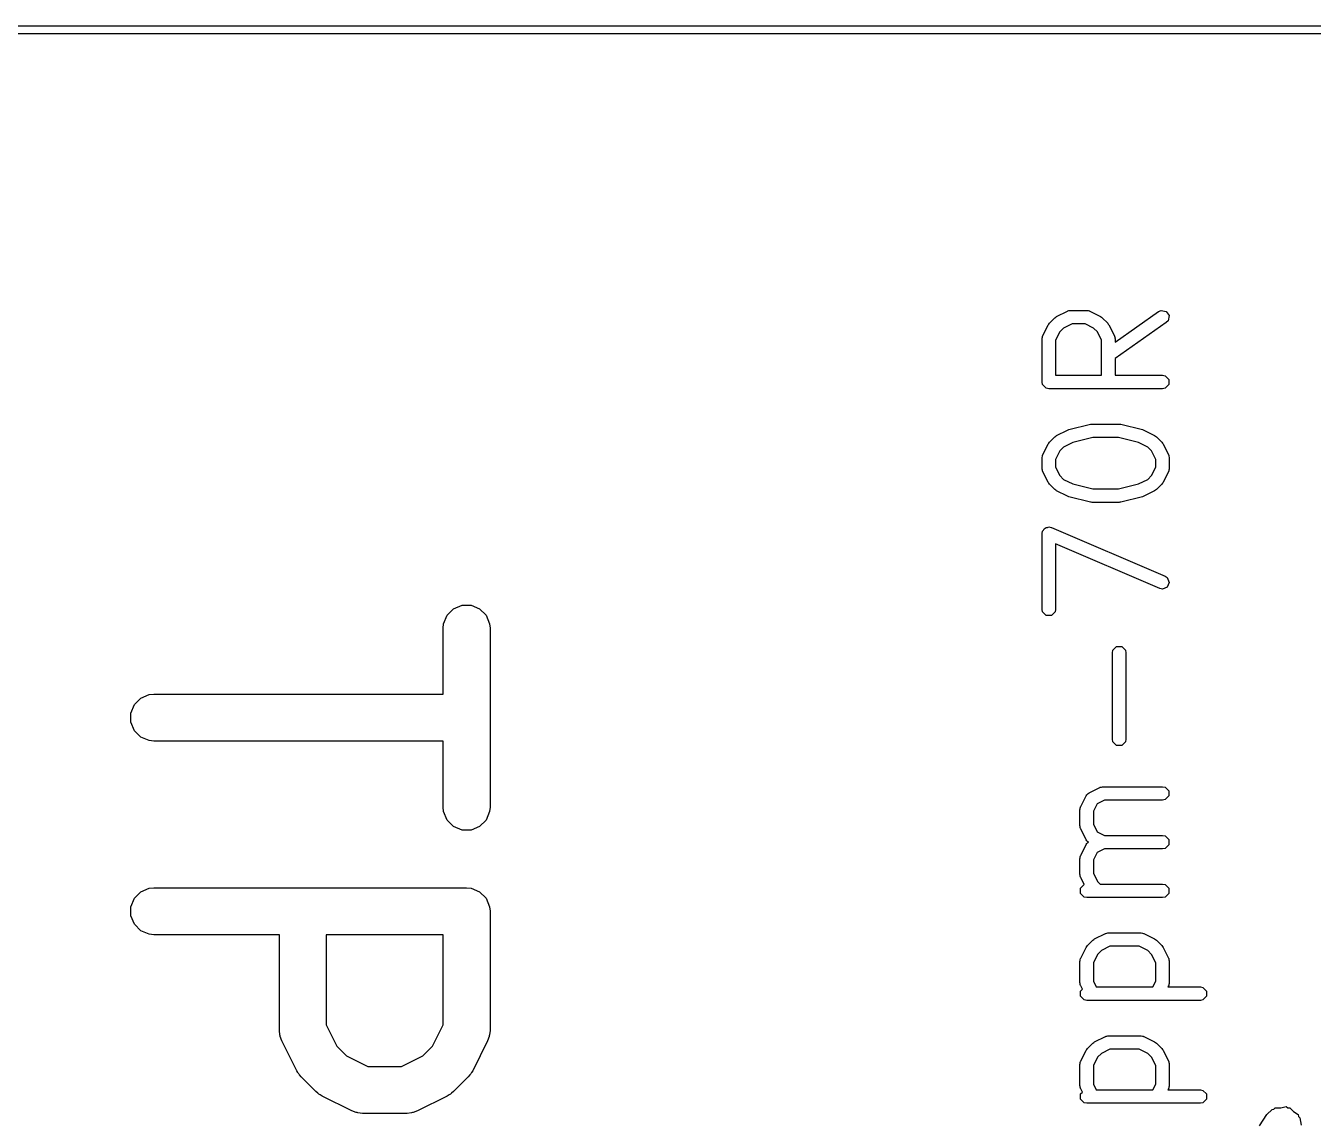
# Model space of a CAD drawing. Extents: x 95.1 to 121.9, y -82.3 to -63.1.
# Drawn here: x 104.455 to 108.573, y -67.433 to -63.933 of the extents above; entities that cross this region are included whole.
import ezdxf

# ---------------------------------------------------------------- set-up
doc = ezdxf.new("R2010")
doc.units = 0
doc.layers.add('BLACK', color=7, linetype='CONTINUOUS')

msp = doc.modelspace()

# ---------------------------------------------------------------- linework, layer by layer
at = {"layer": 'BLACK', "linetype": 'CONTINUOUS'}
for p, q in [((99.8387, -63.9333), (116.9837, -63.9333)), ((116.9837, -63.9587), (99.8387, -63.9587)), ((107.75206, -64.862927), (107.786677, -64.845619)), ((107.786677, -64.845619), (107.787712, -64.845335)), ((107.787712, -64.845335), (107.788061, -64.844987)), ((107.788061, -64.844987), (107.791429, -64.844317)), ((107.791429, -64.844317), (107.794752, -64.843407)), ((107.794752, -64.843407), (107.79522, -64.843563)), ((107.79522, -64.843563), (107.796273, -64.843354)), ((107.796273, -64.843354), (107.8482, -64.843354)), ((107.8482, -64.843354), (107.849252, -64.843563)), ((107.849252, -64.843563), (107.849721, -64.843407)), ((107.849721, -64.843407), (107.853043, -64.844317)), ((107.853043, -64.844317), (107.856412, -64.844987)), ((107.856412, -64.844987), (107.85676, -64.845335)), ((107.85676, -64.845335), (107.857796, -64.845619)), ((107.857796, -64.845619), (107.892413, -64.862927)), ((107.938893, -64.944759), (108.078217, -64.847233)), ((108.078217, -64.847233), (108.085881, -64.843861)), ((108.085881, -64.843861), (108.102054, -64.846715)), ((108.102054, -64.846715), (108.111473, -64.86017)), ((107.725154, -64.889833), (107.727265, -64.887112)), ((107.727265, -64.887112), (107.729174, -64.884256)), ((107.729174, -64.884256), (107.746483, -64.866947)), ((107.746483, -64.866947), (107.749336, -64.86504)), ((107.749336, -64.86504), (107.75206, -64.862927)), ((107.801339, -64.88627), (107.774365, -64.899756)), ((107.843134, -64.88627), (107.801339, -64.88627)), ((107.870107, -64.899756), (107.843134, -64.88627)), ((107.892413, -64.862927), (107.895133, -64.865038)), ((107.895133, -64.865038), (107.89799, -64.866947)), ((107.89799, -64.866947), (107.915299, -64.884256)), ((107.915299, -64.884256), (107.917205, -64.887109)), ((107.917205, -64.887109), (107.919319, -64.889833)), ((108.102828, -64.882391), (107.938893, -64.997144)), ((108.108619, -64.876344), (108.102828, -64.882391)), ((108.111473, -64.86017), (108.108619, -64.876344)), ((107.705633, -64.932526), (107.706543, -64.929203)), ((107.706543, -64.929203), (107.707213, -64.925835)), ((107.707213, -64.925835), (107.707561, -64.925486)), ((107.707561, -64.925486), (107.707845, -64.924451)), ((107.707845, -64.924451), (107.725154, -64.889833)), ((107.761983, -64.912139), (107.748496, -64.939113)), ((107.774365, -64.899756), (107.761983, -64.912139)), ((107.88249, -64.912139), (107.870107, -64.899756)), ((107.895977, -64.939113), (107.88249, -64.912139)), ((107.919319, -64.889833), (107.936628, -64.924451)), ((107.936628, -64.924451), (107.936911, -64.925486)), ((107.936911, -64.925486), (107.93726, -64.925835)), ((107.93726, -64.925835), (107.937931, -64.929211)), ((107.937931, -64.929211), (107.938839, -64.932526)), ((107.70558, -64.934047), (107.705789, -64.932994)), ((107.70558, -65.072517), (107.70558, -64.934047)), ((107.705789, -64.932994), (107.705633, -64.932526)), ((107.748496, -64.939113), (107.748496, -65.051059)), ((107.895977, -65.051059), (107.895977, -64.939113)), ((107.938839, -64.932526), (107.938683, -64.932992)), ((107.938683, -64.932992), (107.938893, -64.934047)), ((107.938893, -64.934047), (107.938893, -64.944759)), ((107.938893, -64.997144), (107.938893, -65.051059)), ((107.748496, -65.051059), (107.895977, -65.051059)), ((107.938893, -65.051059), (108.090522, -65.051059)), ((108.090522, -65.051059), (108.098734, -65.052692)), ((108.098734, -65.052692), (108.110347, -65.064305)), ((107.707213, -65.080729), (107.70558, -65.072517)), ((107.718826, -65.092342), (107.707213, -65.080729)), ((107.727038, -65.093975), (107.718826, -65.092342)), ((108.090522, -65.093975), (107.727038, -65.093975)), ((108.098734, -65.092342), (108.090522, -65.093975)), ((108.110347, -65.080729), (108.098734, -65.092342)), ((108.110347, -65.064305), (108.110347, -65.080729)), ((107.791069, -65.224787), (107.860304, -65.207478)), ((107.860304, -65.207478), (107.862928, -65.207349)), ((107.862928, -65.207349), (107.865508, -65.206837)), ((107.865508, -65.206837), (107.952052, -65.206837)), ((107.952052, -65.206837), (107.954631, -65.207349)), ((107.954631, -65.207349), (107.957256, -65.207478)), ((107.957256, -65.207478), (108.026492, -65.224787)), ((107.729174, -65.265049), (107.746483, -65.24774)), ((107.746483, -65.24774), (107.749336, -65.245833)), ((107.749336, -65.245833), (107.752059, -65.24372)), ((107.752059, -65.24372), (107.786676, -65.226412)), ((107.786676, -65.226412), (107.788943, -65.22579)), ((107.788943, -65.22579), (107.791069, -65.224787)), ((107.868149, -65.249753), (107.803765, -65.265848)), ((107.949412, -65.249753), (107.868149, -65.249753)), ((108.013794, -65.265848), (107.949412, -65.249753)), ((108.026492, -65.224787), (108.028614, -65.225789)), ((108.028614, -65.225789), (108.030883, -65.226411)), ((108.030883, -65.226411), (108.065501, -65.24372)), ((108.065501, -65.24372), (108.068221, -65.245831)), ((108.068221, -65.245831), (108.071078, -65.24774)), ((108.071078, -65.24774), (108.088387, -65.265049)), ((107.707845, -65.305242), (107.725154, -65.270626)), ((107.725154, -65.270626), (107.727262, -65.267909)), ((107.727262, -65.267909), (107.729174, -65.265049)), ((107.761982, -65.292932), (107.748496, -65.319905)), ((107.774365, -65.280549), (107.761982, -65.292932)), ((107.803765, -65.265848), (107.774365, -65.280549)), ((108.043195, -65.280549), (108.013794, -65.265848)), ((108.055577, -65.292931), (108.043195, -65.280549)), ((108.069064, -65.319904), (108.055577, -65.292931)), ((108.088387, -65.265049), (108.090293, -65.267902)), ((108.090293, -65.267902), (108.092407, -65.270626)), ((108.092407, -65.270626), (108.109715, -65.305243)), ((107.70558, -65.314839), (107.705789, -65.313786)), ((107.70558, -65.349457), (107.70558, -65.314839)), ((107.705633, -65.313318), (107.706543, -65.309993)), ((107.705789, -65.313786), (107.705633, -65.313318)), ((107.706543, -65.309993), (107.707213, -65.306627)), ((107.707213, -65.306627), (107.70756, -65.306279)), ((107.70756, -65.306279), (107.707845, -65.305242)), ((107.748496, -65.319905), (107.748496, -65.34439)), ((108.069064, -65.344391), (108.069064, -65.319904)), ((108.109715, -65.305243), (108.109998, -65.306278)), ((108.109998, -65.306278), (108.110347, -65.306627)), ((108.110347, -65.306627), (108.111016, -65.309995)), ((108.111016, -65.309995), (108.111927, -65.313318)), ((108.111927, -65.313318), (108.11177, -65.313786)), ((108.11177, -65.313786), (108.11198, -65.314839)), ((108.11198, -65.314839), (108.11198, -65.349457)), ((107.705789, -65.350509), (107.70558, -65.349457)), ((107.705633, -65.350978), (107.705789, -65.350509)), ((107.706543, -65.354302), (107.705633, -65.350978)), ((107.707213, -65.357669), (107.706543, -65.354302)), ((107.70756, -65.358016), (107.707213, -65.357669)), ((107.707845, -65.359054), (107.70756, -65.358016)), ((107.725154, -65.39367), (107.707845, -65.359054)), ((107.748496, -65.34439), (107.761982, -65.371363)), ((107.761982, -65.371363), (107.774365, -65.383746)), ((108.043195, -65.383747), (108.055577, -65.371364)), ((108.055577, -65.371364), (108.069064, -65.344391)), ((108.109715, -65.359053), (108.092407, -65.39367)), ((108.109998, -65.358017), (108.109715, -65.359053)), ((108.110347, -65.357669), (108.109998, -65.358017)), ((108.111016, -65.3543), (108.110347, -65.357669)), ((108.111927, -65.350978), (108.111016, -65.3543)), ((108.11198, -65.349457), (108.11177, -65.350509)), ((108.11177, -65.350509), (108.111927, -65.350978)), ((107.727262, -65.396386), (107.725154, -65.39367)), ((107.729174, -65.399247), (107.727262, -65.396386)), ((107.746483, -65.416556), (107.729174, -65.399247)), ((107.749336, -65.418462), (107.746483, -65.416556)), ((107.752059, -65.420576), (107.749336, -65.418462)), ((107.786676, -65.437884), (107.752059, -65.420576)), ((107.774365, -65.383746), (107.803765, -65.398447)), ((107.803765, -65.398447), (107.868148, -65.414542)), ((107.868148, -65.414542), (107.949412, -65.414542)), ((107.949412, -65.414542), (108.013795, -65.398446)), ((108.013795, -65.398446), (108.043195, -65.383747)), ((108.065501, -65.420576), (108.030883, -65.437885)), ((108.068221, -65.418464), (108.065501, -65.420576)), ((108.071078, -65.416556), (108.068221, -65.418464)), ((108.088387, -65.399247), (108.071078, -65.416556)), ((108.090293, -65.396393), (108.088387, -65.399247)), ((108.092407, -65.39367), (108.090293, -65.396393)), ((107.788942, -65.438504), (107.786676, -65.437884)), ((107.791069, -65.439509), (107.788942, -65.438504)), ((107.860304, -65.456817), (107.791069, -65.439509)), ((107.862928, -65.456945), (107.860304, -65.456817)), ((107.865508, -65.457458), (107.862928, -65.456945)), ((107.952052, -65.457458), (107.865508, -65.457458)), ((107.954631, -65.456945), (107.952052, -65.457458)), ((107.957256, -65.456817), (107.954631, -65.456945)), ((108.026491, -65.439509), (107.957256, -65.456817)), ((108.028612, -65.438506), (108.026491, -65.439509)), ((108.030883, -65.437885), (108.028612, -65.438506)), ((107.707213, -65.54895), (107.71032, -65.545842)), ((107.71032, -65.545842), (107.712051, -65.541805)), ((107.712051, -65.541805), (107.715896, -65.540266)), ((107.715896, -65.540266), (107.718826, -65.537337)), ((107.718826, -65.537337), (107.72322, -65.537337)), ((107.72322, -65.537337), (107.727299, -65.535705)), ((107.727299, -65.535705), (107.735009, -65.537337)), ((107.735009, -65.537337), (107.73525, -65.537337)), ((107.73525, -65.537337), (107.735314, -65.537401)), ((107.735314, -65.537401), (107.735491, -65.537439)), ((107.735491, -65.537439), (108.098974, -65.693217)), ((107.70558, -65.557162), (107.705615, -65.556985)), ((107.70558, -65.799484), (107.70558, -65.557162)), ((107.705581, -65.556901), (107.705675, -65.556679)), ((107.705615, -65.556985), (107.705581, -65.556901)), ((107.705675, -65.556679), (107.707213, -65.54895)), ((108.082069, -65.732663), (107.748496, -65.589703)), ((107.748496, -65.589703), (107.748496, -65.799484)), ((108.098974, -65.693217), (108.105879, -65.697953)), ((108.105879, -65.697953), (108.111978, -65.713201)), ((108.09026, -65.734397), (108.082069, -65.732663)), ((108.105509, -65.728297), (108.09026, -65.734397)), ((108.111978, -65.713201), (108.105509, -65.728297)), ((105.823512, -65.79764), (105.850548, -65.786441)), ((105.850548, -65.786441), (105.879812, -65.786441)), ((105.879812, -65.786441), (105.906848, -65.79764)), ((105.791621, -65.845368), (105.80282, -65.818332)), ((105.80282, -65.818332), (105.823512, -65.79764)), ((105.906848, -65.79764), (105.92754, -65.818332)), ((105.92754, -65.818332), (105.938739, -65.845368)), ((107.707213, -65.807696), (107.70558, -65.799484)), ((107.718826, -65.819309), (107.707213, -65.807696)), ((107.73525, -65.819309), (107.718826, -65.819309)), ((107.746863, -65.807696), (107.73525, -65.819309)), ((107.748496, -65.799484), (107.746863, -65.807696)), ((105.79018, -65.86), (105.791621, -65.845368)), ((105.79018, -66.070714), (105.79018, -65.86)), ((105.938739, -65.845368), (105.94018, -65.86)), ((105.94018, -65.86), (105.94018, -66.431428)), ((107.932227, -65.929743), (107.94384, -65.91813)), ((107.94384, -65.91813), (107.960264, -65.91813)), ((107.960264, -65.91813), (107.971877, -65.929743)), ((107.930594, -65.937955), (107.932227, -65.929743)), ((107.930594, -66.214895), (107.930594, -65.937955)), ((107.971877, -65.929743), (107.97351, -65.937955)), ((107.97351, -65.937955), (107.97351, -66.214895)), ((104.823512, -66.083354), (104.850548, -66.072155)), ((104.850548, -66.072155), (104.86518, -66.070714)), ((104.86518, -66.070714), (105.79018, -66.070714)), ((104.791621, -66.131082), (104.80282, -66.104046)), ((104.80282, -66.104046), (104.823512, -66.083354)), ((104.791621, -66.160346), (104.791621, -66.131082)), ((104.80282, -66.187382), (104.791621, -66.160346)), ((104.823512, -66.208074), (104.80282, -66.187382)), ((104.850548, -66.219273), (104.823512, -66.208074)), ((104.86518, -66.220714), (104.850548, -66.219273)), ((105.79018, -66.220714), (104.86518, -66.220714)), ((105.79018, -66.431428), (105.79018, -66.220714)), ((107.932227, -66.223107), (107.930594, -66.214895)), ((107.94384, -66.23472), (107.932227, -66.223107)), ((107.960264, -66.23472), (107.94384, -66.23472)), ((107.971877, -66.223107), (107.960264, -66.23472)), ((107.97351, -66.214895), (107.971877, -66.223107)), ((107.855912, -66.386098), (107.89053, -66.368789)), ((107.89053, -66.368789), (107.891565, -66.368505)), ((107.891565, -66.368505), (107.891914, -66.368157)), ((107.891914, -66.368157), (107.89529, -66.367485)), ((107.89529, -66.367485), (107.898605, -66.366578)), ((107.898605, -66.366578), (107.899071, -66.366733)), ((107.899071, -66.366733), (107.900126, -66.366524)), ((107.900126, -66.366524), (108.090522, -66.366524)), ((108.090522, -66.366524), (108.098734, -66.368157)), ((108.098734, -66.368157), (108.110347, -66.37977)), ((107.829007, -66.430312), (107.846315, -66.395695)), ((107.846315, -66.395695), (107.848934, -66.392319)), ((107.848934, -66.392319), (107.849297, -66.391231)), ((107.849297, -66.391231), (107.850508, -66.390291)), ((107.850508, -66.390291), (107.851448, -66.38908)), ((107.851448, -66.38908), (107.852536, -66.388717)), ((107.852536, -66.388717), (107.855912, -66.386098)), ((107.905192, -66.40944), (107.881502, -66.421284)), ((108.090522, -66.40944), (107.905192, -66.40944)), ((108.098734, -66.407807), (108.090522, -66.40944)), ((108.110347, -66.396194), (108.098734, -66.407807)), ((108.110347, -66.37977), (108.110347, -66.396194)), ((105.791621, -66.44606), (105.79018, -66.431428)), ((105.80282, -66.473096), (105.791621, -66.44606)), ((105.938739, -66.44606), (105.92754, -66.473096)), ((105.94018, -66.431428), (105.938739, -66.44606)), ((107.826742, -66.439908), (107.826951, -66.438855)), ((107.826742, -66.491835), (107.826742, -66.439908)), ((107.826795, -66.438387), (107.827705, -66.435064)), ((107.826951, -66.438855), (107.826795, -66.438387)), ((107.827705, -66.435064), (107.828375, -66.431696)), ((107.828375, -66.431696), (107.828723, -66.431347)), ((107.828723, -66.431347), (107.829007, -66.430312)), ((107.881502, -66.421284), (107.869658, -66.444973)), ((107.869658, -66.444973), (107.869658, -66.486769)), ((105.823512, -66.493788), (105.80282, -66.473096)), ((105.850548, -66.504987), (105.823512, -66.493788)), ((105.906848, -66.493788), (105.879812, -66.504987)), ((105.92754, -66.473096), (105.906848, -66.493788)), ((107.826951, -66.492887), (107.826742, -66.491835)), ((107.826795, -66.493356), (107.826951, -66.492887)), ((107.827705, -66.496678), (107.826795, -66.493356)), ((107.869658, -66.486769), (107.881502, -66.510458)), ((105.879812, -66.504987), (105.850548, -66.504987)), ((107.828375, -66.500047), (107.827705, -66.496678)), ((107.828723, -66.500395), (107.828375, -66.500047)), ((107.829007, -66.501431), (107.828723, -66.500395)), ((107.846315, -66.536048), (107.829007, -66.501431)), ((107.881502, -66.510458), (107.905192, -66.522303)), ((107.905192, -66.522303), (108.090522, -66.522303)), ((108.090522, -66.522303), (108.098734, -66.523936)), ((108.098734, -66.523936), (108.110347, -66.535549)), ((108.110347, -66.535549), (108.110347, -66.551973)), ((107.829007, -66.586091), (107.846315, -66.551474)), ((107.848934, -66.539423), (107.846315, -66.536048)), ((107.846315, -66.551474), (107.848934, -66.548098)), ((107.849297, -66.540512), (107.848934, -66.539423)), ((107.848934, -66.548098), (107.849297, -66.54701)), ((107.850508, -66.541451), (107.849297, -66.540512)), ((107.849297, -66.54701), (107.850508, -66.54607)), ((107.851448, -66.542663), (107.850508, -66.541451)), ((107.850508, -66.54607), (107.851448, -66.544859)), ((107.852536, -66.543025), (107.851448, -66.542663)), ((107.851448, -66.544859), (107.852536, -66.544496)), ((107.853484, -66.543761), (107.852536, -66.543025)), ((107.852536, -66.544496), (107.853484, -66.543761)), ((107.905192, -66.565219), (107.881502, -66.577063)), ((108.090522, -66.565219), (107.905192, -66.565219)), ((108.098734, -66.563586), (108.090522, -66.565219)), ((108.110347, -66.551973), (108.098734, -66.563586)), ((107.826742, -66.595687), (107.826951, -66.594634)), ((107.826742, -66.647613), (107.826742, -66.595687)), ((107.826795, -66.594166), (107.827705, -66.590843)), ((107.826951, -66.594634), (107.826795, -66.594166)), ((107.827705, -66.590843), (107.828375, -66.587475)), ((107.828375, -66.587475), (107.828723, -66.587126)), ((107.828723, -66.587126), (107.829007, -66.586091)), ((107.881502, -66.577063), (107.869658, -66.600752)), ((107.869658, -66.600752), (107.869658, -66.642547)), ((107.826951, -66.648664), (107.826742, -66.647613)), ((107.826795, -66.649133), (107.826951, -66.648664)), ((107.827704, -66.652454), (107.826795, -66.649133)), ((107.828375, -66.655825), (107.827704, -66.652454)), ((107.828723, -66.656173), (107.828375, -66.655825)), ((107.829007, -66.657209), (107.828723, -66.656173)), ((107.840234, -66.679665), (107.829007, -66.657209)), ((107.869658, -66.642547), (107.883144, -66.669521)), ((104.823512, -66.702402), (104.850548, -66.691203)), ((104.850548, -66.691203), (104.86518, -66.689762)), ((104.86518, -66.689762), (105.86518, -66.689762)), ((105.86518, -66.689762), (105.879812, -66.691203)), ((105.879812, -66.691203), (105.906848, -66.702402)), ((107.828375, -66.691328), (107.839988, -66.679715)), ((107.828375, -66.707752), (107.828375, -66.691328)), ((107.839988, -66.679715), (107.840234, -66.679665)), ((107.883144, -66.669521), (107.891705, -66.678082)), ((107.891705, -66.678082), (108.090522, -66.678082)), ((108.090522, -66.678082), (108.098734, -66.679715)), ((108.098734, -66.679715), (108.110347, -66.691328)), ((108.110347, -66.691328), (108.110347, -66.707752)), ((104.791621, -66.75013), (104.80282, -66.723094)), ((104.80282, -66.723094), (104.823512, -66.702402)), ((105.906848, -66.702402), (105.92754, -66.723094)), ((105.92754, -66.723094), (105.938739, -66.75013)), ((107.839988, -66.719365), (107.828375, -66.707752)), ((107.8482, -66.720998), (107.839988, -66.719365)), ((108.090522, -66.720998), (107.8482, -66.720998)), ((108.098734, -66.719365), (108.090522, -66.720998)), ((108.110347, -66.707752), (108.098734, -66.719365)), ((104.791621, -66.779394), (104.791621, -66.75013)), ((104.80282, -66.80643), (104.791621, -66.779394)), ((105.938739, -66.75013), (105.94018, -66.764762)), ((105.94018, -66.764762), (105.94018, -67.145714)), ((104.823512, -66.827122), (104.80282, -66.80643)), ((104.850548, -66.838321), (104.823512, -66.827122)), ((104.86518, -66.839762), (104.850548, -66.838321)), ((105.266371, -66.839762), (104.86518, -66.839762)), ((105.266371, -67.145714), (105.266371, -66.839762)), ((105.79018, -66.839762), (105.416371, -66.839762)), ((105.416371, -66.839762), (105.416371, -67.128009)), ((105.79018, -67.128009), (105.79018, -66.839762)), ((107.850335, -66.874763), (107.867644, -66.857454)), ((107.867644, -66.857454), (107.870497, -66.855547)), ((107.870497, -66.855547), (107.873221, -66.853434)), ((107.873221, -66.853434), (107.907839, -66.836125)), ((107.907839, -66.836125), (107.908874, -66.835841)), ((107.908874, -66.835841), (107.909223, -66.835493)), ((107.909223, -66.835493), (107.912599, -66.834821)), ((107.912599, -66.834821), (107.915914, -66.833914)), ((107.915914, -66.833914), (107.91638, -66.834069)), ((107.91638, -66.834069), (107.917435, -66.83386)), ((107.917435, -66.83386), (108.021287, -66.83386)), ((108.021287, -66.83386), (108.022339, -66.834069)), ((108.022339, -66.834069), (108.022808, -66.833913)), ((108.022808, -66.833913), (108.02613, -66.834823)), ((108.02613, -66.834823), (108.029499, -66.835493)), ((108.029499, -66.835493), (108.029847, -66.835841)), ((108.029847, -66.835841), (108.030883, -66.836125)), ((108.030883, -66.836125), (108.065501, -66.853434)), ((108.065501, -66.853434), (108.068221, -66.855545)), ((108.068221, -66.855545), (108.071078, -66.857454)), ((108.071078, -66.857454), (108.088387, -66.874763)), ((107.829007, -66.914957), (107.846315, -66.88034)), ((107.846315, -66.88034), (107.848426, -66.877619)), ((107.848426, -66.877619), (107.850335, -66.874763)), ((107.883144, -66.902645), (107.869658, -66.929618)), ((107.895527, -66.890263), (107.883144, -66.902645)), ((107.922501, -66.876776), (107.895527, -66.890263)), ((108.016221, -66.876776), (107.922501, -66.876776)), ((108.043195, -66.890263), (108.016221, -66.876776)), ((108.055577, -66.902645), (108.043195, -66.890263)), ((108.069064, -66.929618), (108.055577, -66.902645)), ((108.088387, -66.874763), (108.090293, -66.877616)), ((108.090293, -66.877616), (108.092407, -66.88034)), ((108.092407, -66.88034), (108.109715, -66.914957)), ((107.826742, -66.924553), (107.826951, -66.9235)), ((107.826742, -66.993788), (107.826742, -66.924553)), ((107.826795, -66.923032), (107.827705, -66.919709)), ((107.826951, -66.9235), (107.826795, -66.923032)), ((107.827705, -66.919709), (107.828375, -66.916341)), ((107.828375, -66.916341), (107.828723, -66.915992)), ((107.828723, -66.915992), (107.829007, -66.914957)), ((107.869658, -66.929618), (107.869658, -66.988722)), ((108.069064, -66.988722), (108.069064, -66.929618)), ((108.109715, -66.914957), (108.109998, -66.915992)), ((108.109998, -66.915992), (108.110347, -66.916341)), ((108.110347, -66.916341), (108.111016, -66.919709)), ((108.111016, -66.919709), (108.111927, -66.923032)), ((108.111927, -66.923032), (108.11177, -66.9235)), ((108.11177, -66.9235), (108.11198, -66.924553)), ((108.11198, -66.924553), (108.11198, -66.993788)), ((107.826951, -66.994839), (107.826742, -66.993788)), ((107.826795, -66.995308), (107.826951, -66.994839)), ((107.827704, -66.998629), (107.826795, -66.995308)), ((107.828375, -67.002), (107.827704, -66.998629)), ((107.828723, -67.002348), (107.828375, -67.002)), ((107.828375, -67.020194), (107.834399, -67.014169)), ((107.828375, -67.036618), (107.828375, -67.020194)), ((107.829007, -67.003384), (107.828723, -67.002348)), ((107.834399, -67.014169), (107.829007, -67.003384)), ((107.869658, -66.988722), (107.87877, -67.006948)), ((107.87877, -67.006948), (108.059952, -67.006948)), ((108.059952, -67.006948), (108.069064, -66.988722)), ((108.109715, -67.003384), (108.107933, -67.006948)), ((108.107933, -67.006948), (108.211684, -67.006948)), ((108.109998, -67.002348), (108.109715, -67.003384)), ((108.110347, -67.002), (108.109998, -67.002348)), ((108.111017, -66.998629), (108.110347, -67.002)), ((108.111927, -66.995308), (108.111017, -66.998629)), ((108.11198, -66.993788), (108.11177, -66.994839)), ((108.11177, -66.994839), (108.111927, -66.995308)), ((108.211684, -67.006948), (108.219896, -67.008581)), ((108.219896, -67.008581), (108.231509, -67.020194)), ((108.231509, -67.020194), (108.231509, -67.036618)), ((107.839988, -67.048231), (107.828375, -67.036618)), ((107.8482, -67.049864), (107.839988, -67.048231)), ((108.211684, -67.049864), (107.8482, -67.049864)), ((108.219896, -67.048231), (108.211684, -67.049864)), ((108.231509, -67.036618), (108.219896, -67.048231)), ((105.267812, -67.160346), (105.266371, -67.145714)), ((105.416371, -67.128009), (105.450629, -67.196525)), ((105.755922, -67.196525), (105.79018, -67.128009)), ((105.94018, -67.145714), (105.938739, -67.160346)), ((105.268843, -67.162835), (105.267812, -67.160346)), ((105.269034, -67.165523), (105.268843, -67.162835)), ((105.274289, -67.179255), (105.269034, -67.165523)), ((105.321908, -67.274493), (105.274289, -67.179255)), ((105.932262, -67.179255), (105.884643, -67.274493)), ((105.937517, -67.165524), (105.932262, -67.179255)), ((105.937708, -67.162834), (105.937517, -67.165524)), ((105.938739, -67.160346), (105.937708, -67.162834)), ((107.850335, -67.203629), (107.867644, -67.18632)), ((107.867644, -67.18632), (107.870497, -67.184413)), ((107.870497, -67.184413), (107.873221, -67.1823)), ((107.873221, -67.1823), (107.907839, -67.164991)), ((107.907839, -67.164991), (107.908874, -67.164707)), ((107.908874, -67.164707), (107.909223, -67.164359)), ((107.909223, -67.164359), (107.912599, -67.163687)), ((107.912599, -67.163687), (107.915914, -67.16278)), ((107.915914, -67.16278), (107.91638, -67.162935)), ((107.91638, -67.162935), (107.917435, -67.162726)), ((107.917435, -67.162726), (108.021287, -67.162726)), ((108.021287, -67.162726), (108.022339, -67.162935)), ((108.022339, -67.162935), (108.022808, -67.162779)), ((108.022808, -67.162779), (108.02613, -67.163689)), ((108.02613, -67.163689), (108.029499, -67.164359)), ((108.029499, -67.164359), (108.029847, -67.164707)), ((108.029847, -67.164707), (108.030883, -67.164991)), ((108.030883, -67.164991), (108.065501, -67.1823)), ((108.065501, -67.1823), (108.068221, -67.184411)), ((108.068221, -67.184411), (108.071078, -67.18632)), ((108.071078, -67.18632), (108.088387, -67.203629)), ((105.450629, -67.196525), (105.481036, -67.226932)), ((105.481036, -67.226932), (105.549552, -67.26119)), ((105.656999, -67.26119), (105.725515, -67.226932)), ((105.725515, -67.226932), (105.755922, -67.196525)), ((107.829007, -67.243823), (107.846315, -67.209206)), ((107.846315, -67.209206), (107.848426, -67.206485)), ((107.848426, -67.206485), (107.850335, -67.203629)), ((107.883144, -67.231511), (107.869658, -67.258484)), ((107.895527, -67.219129), (107.883144, -67.231511)), ((107.922501, -67.205642), (107.895527, -67.219129)), ((108.016221, -67.205642), (107.922501, -67.205642)), ((108.043195, -67.219129), (108.016221, -67.205642)), ((108.055577, -67.231511), (108.043195, -67.219129)), ((108.069064, -67.258484), (108.055577, -67.231511)), ((108.088387, -67.203629), (108.090293, -67.206482)), ((108.090293, -67.206482), (108.092407, -67.209206)), ((108.092407, -67.209206), (108.109715, -67.243823)), ((105.325872, -67.280792), (105.321908, -67.274493)), ((105.549552, -67.26119), (105.656999, -67.26119)), ((105.884643, -67.274493), (105.880678, -67.280792)), ((107.826742, -67.253419), (107.826951, -67.252366)), ((107.826742, -67.322654), (107.826742, -67.253419)), ((107.826795, -67.251898), (107.827705, -67.248575)), ((107.826951, -67.252366), (107.826795, -67.251898)), ((107.827705, -67.248575), (107.828375, -67.245207)), ((107.828375, -67.245207), (107.828723, -67.244858)), ((107.828723, -67.244858), (107.829007, -67.243823)), ((107.869658, -67.258484), (107.869658, -67.317588)), ((108.069064, -67.317588), (108.069064, -67.258484)), ((108.109715, -67.243823), (108.109998, -67.244858)), ((108.109998, -67.244858), (108.110347, -67.245207)), ((108.110347, -67.245207), (108.111016, -67.248575)), ((108.111016, -67.248575), (108.111927, -67.251898)), ((108.111927, -67.251898), (108.11177, -67.252366)), ((108.11177, -67.252366), (108.11198, -67.253419)), ((108.11198, -67.253419), (108.11198, -67.322654)), ((105.32663, -67.28262), (105.325872, -67.280792)), ((105.328318, -67.284676), (105.32663, -67.28262)), ((105.32974, -67.286936), (105.328318, -67.284676)), ((105.331238, -67.288235), (105.32974, -67.286936)), ((105.335957, -67.293985), (105.331238, -67.288235)), ((105.383576, -67.341604), (105.335957, -67.293985)), ((105.870594, -67.293985), (105.822975, -67.341604)), ((105.875312, -67.288235), (105.870594, -67.293985)), ((105.876811, -67.286936), (105.875312, -67.288235)), ((105.878232, -67.284676), (105.876811, -67.286936)), ((105.879921, -67.28262), (105.878232, -67.284676)), ((105.880678, -67.280792), (105.879921, -67.28262)), ((107.869658, -67.317588), (107.87877, -67.335814)), ((108.059952, -67.335814), (108.069064, -67.317588)), ((105.389325, -67.346322), (105.383576, -67.341604)), ((105.390625, -67.347821), (105.389325, -67.346322)), ((105.392884, -67.349242), (105.390625, -67.347821)), ((105.394941, -67.350931), (105.392884, -67.349242)), ((105.396768, -67.351688), (105.394941, -67.350931)), ((105.403068, -67.355653), (105.396768, -67.351688)), ((105.498306, -67.403272), (105.403068, -67.355653)), ((105.803483, -67.355653), (105.708245, -67.403272)), ((105.809782, -67.351688), (105.803483, -67.355653)), ((105.81161, -67.350931), (105.809782, -67.351688)), ((105.813666, -67.349242), (105.81161, -67.350931)), ((105.815926, -67.347821), (105.813666, -67.349242)), ((105.817225, -67.346322), (105.815926, -67.347821)), ((105.822975, -67.341604), (105.817225, -67.346322)), ((107.826951, -67.323705), (107.826742, -67.322654)), ((107.826795, -67.324174), (107.826951, -67.323705)), ((107.827704, -67.327495), (107.826795, -67.324174)), ((107.828375, -67.330866), (107.827704, -67.327495)), ((107.828723, -67.331214), (107.828375, -67.330866)), ((107.828375, -67.34906), (107.834399, -67.343035)), ((107.828375, -67.365484), (107.828375, -67.34906)), ((107.829007, -67.33225), (107.828723, -67.331214)), ((107.834399, -67.343035), (107.829007, -67.33225)), ((107.87877, -67.335814), (108.059952, -67.335814)), ((108.109715, -67.33225), (108.107933, -67.335814)), ((108.107933, -67.335814), (108.211684, -67.335814)), ((108.109998, -67.331214), (108.109715, -67.33225)), ((108.110347, -67.330866), (108.109998, -67.331214)), ((108.111017, -67.327495), (108.110347, -67.330866)), ((108.111927, -67.324174), (108.111017, -67.327495)), ((108.11198, -67.322654), (108.11177, -67.323705)), ((108.11177, -67.323705), (108.111927, -67.324174)), ((108.211684, -67.335814), (108.219896, -67.337447)), ((108.219896, -67.337447), (108.231509, -67.34906)), ((108.231509, -67.34906), (108.231509, -67.365484)), ((107.839988, -67.377097), (107.828375, -67.365484)), ((107.8482, -67.37873), (107.839988, -67.377097)), ((108.211684, -67.37873), (107.8482, -67.37873)), ((108.219896, -67.377097), (108.211684, -67.37873)), ((108.231509, -67.365484), (108.219896, -67.377097)), ((108.42443, -67.415119), (108.440966, -67.398548)), ((108.440966, -67.398548), (108.447023, -67.397336)), ((108.447023, -67.397336), (108.451392, -67.392968)), ((108.451392, -67.392968), (108.468867, -67.392968)), ((108.468867, -67.392968), (108.485997, -67.389542)), ((108.485997, -67.389542), (108.491136, -67.392968)), ((108.491136, -67.392968), (108.497314, -67.392968)), ((108.497314, -67.392968), (108.509668, -67.405322)), ((105.512037, -67.408527), (105.498306, -67.403272)), ((105.514726, -67.408718), (105.512037, -67.408527)), ((105.517215, -67.409749), (105.514726, -67.408718)), ((105.531847, -67.41119), (105.517215, -67.409749)), ((105.674704, -67.41119), (105.531847, -67.41119)), ((105.689336, -67.409749), (105.674704, -67.41119)), ((105.691825, -67.408717), (105.689336, -67.409749)), ((105.694513, -67.408527), (105.691825, -67.408717)), ((105.708245, -67.403272), (105.694513, -67.408527)), ((108.400776, -67.4506), (108.42443, -67.415119)), ((108.509668, -67.405322), (108.524206, -67.415014)), ((108.524206, -67.415014), (108.525417, -67.421071)), ((108.525417, -67.421071), (108.529786, -67.42544)), ((108.529786, -67.42544), (108.534353, -67.448401))]:
    msp.add_line(p, q, dxfattribs=at)

doc.saveas('drawing.dxf')
